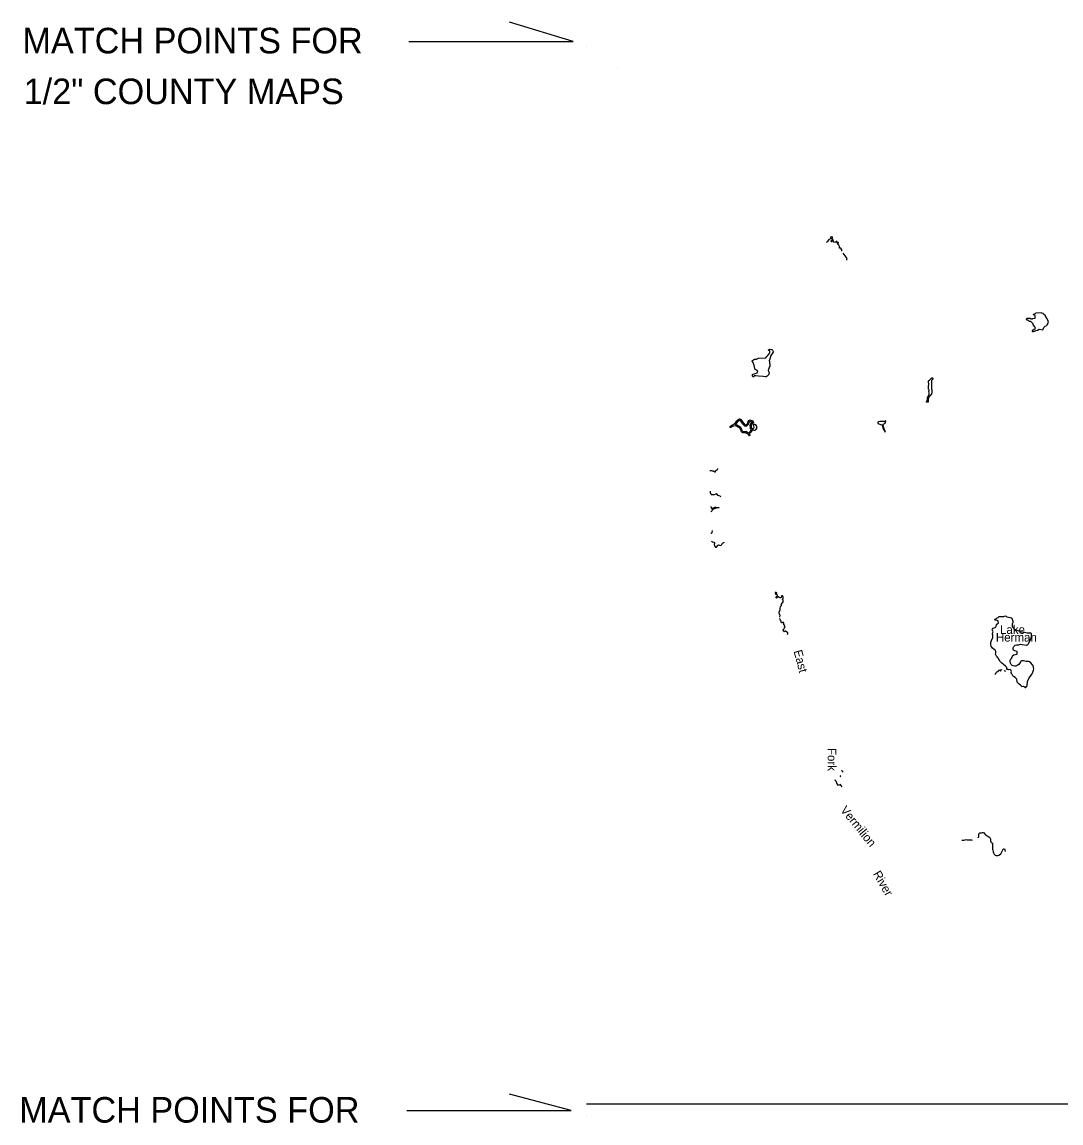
# Model space of a CAD drawing. Extents: x 2532 to 2309218, y 18983 to 16281591.
# Drawn here: x 1948810 to 2129819, y 16089753 to 16281591 of the extents above; entities that cross this region are included whole.
import ezdxf

# ---------------------------------------------------------------- set-up
doc = ezdxf.new("R2010")
doc.units = 0
for name, color, linetype in [('L26', 7, 'Continuous'), ('L3', 7, 'Continuous'), ('L4', 7, 'Continuous'), ('L5', 7, 'Continuous')]:
    doc.layers.add(name, color=color, linetype=linetype)

msp = doc.modelspace()

# ---------------------------------------------------------------- linework, layer by layer
at = {"layer": 'L26'}
for p, q in [((2047140, 16277362), (2047140, 16277362)), ((2052536, 16273619), (2052536, 16273619)), ((2047140, 16093072), (2309217, 16093072)), ((2047140, 16090861), (2047140, 16090861)), ((2047140, 16090861), (2047140, 16090861))]:
    msp.add_line(p, q, dxfattribs=at)
for points in [[(2016210, 16278175), (2044819, 16278175), (2033731, 16281591)], [(2015879, 16091932), (2044489, 16091932), (2033732, 16094759)]]:
    msp.add_lwpolyline(points, dxfattribs=at)
at = {"layer": 'L3'}
for points in [[(2091645, 16241653), (2091636, 16241869), (2091470, 16242178), (2091253, 16242169), (2091228, 16242203), (2091245, 16242503), (2091103, 16242694), (2090936, 16242836), (2090895, 16242978), (2091045, 16243061), (2091045, 16243153), (2091003, 16243178), (2090778, 16243161), (2090753, 16243194), (2090811, 16243328), (2090795, 16243369), (2090636, 16243344), (2090528, 16243211), (2090411, 16243186), (2090253, 16243253), (2090211, 16243411), (2090111, 16243494), (2090003, 16243444), (2089953, 16243344), (2089903, 16243294), (2089836, 16243303), (2089795, 16243336), (2089803, 16243461), (2089903, 16243586), (2090086, 16243628), (2090103, 16243669), (2090020, 16243728), (2089861, 16243794), (2089878, 16243886), (2090036, 16243928), (2090028, 16244053), (2089936, 16244144), (2089861, 16244169), (2089661, 16244078), (2089678, 16243878), (2089603, 16243778), (2089370, 16243678), (2089278, 16243503), (2089136, 16243353), (2089103, 16243253), (2089037, 16243203), (2088912, 16243161)], [(2092553, 16240102), (2092503, 16240161), (2092511, 16240286), (2092586, 16240386), (2091878, 16241303)], [(2123877, 16229669), (2123861, 16229727), (2123786, 16229736), (2123819, 16229877), (2123894, 16229986), (2123894, 16229994), (2124360, 16230011), (2124460, 16229994), (2124602, 16229852), (2124852, 16229877), (2124944, 16229952), (2125335, 16229977), (2125302, 16230377), (2125127, 16230486), (2125035, 16230636), (2125044, 16230686), (2125352, 16230786), (2125419, 16230886)], [(2126660, 16227911), (2126002, 16227994), (2125752, 16227844), (2125435, 16227777), (2125310, 16227752), (2124985, 16227627), (2124927, 16227619), (2124869, 16227652), (2124885, 16227861), (2124910, 16227902), (2124910, 16227952), (2125035, 16227936), (2125369, 16228244), (2125277, 16228452), (2125027, 16228769), (2124977, 16228852), (2124960, 16229027), (2124594, 16229411), (2124352, 16229386), (2124277, 16229444), (2124110, 16229636), (2123894, 16229652), (2123877, 16229669)], [(2126660, 16227911), (2126669, 16228036), (2126902, 16228436), (2127060, 16228569), (2127327, 16228711), (2127427, 16228811), (2127594, 16229094), (2127619, 16229319), (2127544, 16229661), (2127435, 16229861), (2127119, 16230344), (2127127, 16230361), (2127110, 16230377), (2126777, 16230677), (2126702, 16230802), (2126477, 16230844), (2126352, 16230927), (2125419, 16230886)], [(2076087, 16220186), (2076095, 16220194), (2076179, 16220252), (2076904, 16220444), (2076995, 16220761), (2076645, 16220977), (2076562, 16221052), (2076504, 16221211), (2076379, 16221769), (2076204, 16222252), (2076029, 16222486), (2076012, 16222536), (2076012, 16222544), (2076279, 16222786), (2076412, 16222836), (2076762, 16222869), (2077104, 16223002), (2078370, 16223086), (2078595, 16223294), (2078720, 16223502), (2079095, 16223969), (2079070, 16224252), (2078878, 16224419), (2078862, 16224477), (2078870, 16224494), (2078870, 16224494), (2079078, 16224569), (2079378, 16224527), (2079453, 16224511), (2079545, 16224402), (2079695, 16224169), (2079703, 16224052), (2079262, 16223469), (2079062, 16222686)], [(2079003, 16220444), (2079037, 16220511), (2079037, 16220527), (2078920, 16220661), (2078862, 16220952), (2079028, 16221444), (2079153, 16221644), (2079162, 16221702), (2079170, 16221911), (2079078, 16222086), (2079070, 16222419), (2079028, 16222519), (2079062, 16222686)], [(2076679, 16219961), (2076362, 16219927), (2076237, 16219719), (2076237, 16219711), (2076112, 16219819), (2076087, 16219869), (2076062, 16220094), (2076095, 16220194)], [(2079003, 16220444), (2078912, 16220286), (2078887, 16220119), (2078753, 16219994), (2078637, 16219902), (2078445, 16219786), (2078287, 16219777), (2077945, 16219836), (2077145, 16219861), (2076679, 16219961)], [(2106453, 16215344), (2106394, 16215369), (2106403, 16215419), (2106519, 16215594), (2106553, 16215702), (2106544, 16216127), (2106828, 16216727), (2106853, 16216911), (2106811, 16217244)], [(2107069, 16216511), (2106886, 16216377), (2106744, 16216186), (2106686, 16215736), (2106661, 16215369), (2106611, 16215336), (2106453, 16215344)], [(2072470, 16211336), (2072504, 16211361), (2072879, 16211561), (2073120, 16211761), (2073337, 16212127), (2073495, 16212261), (2073795, 16212436), (2073879, 16212419), (2074054, 16212327), (2074237, 16212086), (2074487, 16211677), (2074762, 16211427), (2074845, 16211394), (2074987, 16211419), (2075187, 16211627), (2075254, 16211761), (2075362, 16212152), (2075554, 16212244), (2075662, 16212252), (2076062, 16212094), (2076204, 16211911), (2076237, 16211777), (2075954, 16211527), (2075837, 16211302), (2075845, 16210986), (2075879, 16210844), (2075945, 16210752), (2076079, 16210736), (2076254, 16210761), (2076362, 16210969), (2076320, 16211202), (2076262, 16211311), (2076254, 16211452), (2076345, 16211527), (2076412, 16211544), (2076554, 16211477), (2076779, 16211144), (2076779, 16210744), (2076529, 16210452), (2076445, 16210427), (2076354, 16210419), (2076170, 16210486), (2076020, 16210452), (2075887, 16210319), (2075820, 16210152), (2075612, 16209927), (2075570, 16209827), (2075579, 16209644), (2075637, 16209502)], [(2075479, 16209477), (2075420, 16209527), (2075354, 16209694), (2075229, 16209811), (2074970, 16209977), (2074820, 16210011), (2074362, 16209986), (2074254, 16210052), (2074170, 16210177), (2074104, 16210352), (2073870, 16210794), (2073279, 16211186), (2073112, 16211236), (2072512, 16211102), (2072312, 16210944), (2072237, 16210952), (2072145, 16211019), (2072162, 16211094), (2072470, 16211336)], [(2073045, 16211427), (2073279, 16211627), (2073495, 16211994), (2073612, 16212094), (2073820, 16212219), (2073920, 16212169), (2074070, 16211969), (2074329, 16211552), (2074654, 16211252), (2074820, 16211186), (2075087, 16211236), (2075354, 16211511), (2075445, 16211686), (2075529, 16212011), (2075604, 16212044), (2075629, 16212052), (2075937, 16211927), (2076004, 16211836), (2075795, 16211652), (2075637, 16211352), (2075645, 16210961), (2075695, 16210761), (2075837, 16210561)], [(2075404, 16209927), (2075204, 16210044), (2075045, 16210161), (2074837, 16210211), (2074412, 16210186), (2074395, 16210202), (2074345, 16210269), (2074287, 16210436), (2074020, 16210936), (2073362, 16211369), (2073120, 16211444), (2073045, 16211427)], [(2075837, 16210561), (2075720, 16210427), (2075645, 16210261), (2075437, 16210036), (2075395, 16209919)], [(2099178, 16210236), (2098911, 16211069), (2098828, 16211527), (2099128, 16211661), (2099220, 16211836), (2099295, 16212077), (2099028, 16211961), (2098670, 16211994), (2098503, 16211961), (2098261, 16211977), (2098020, 16211936), (2097920, 16211844), (2097895, 16211719), (2097920, 16211644), (2098253, 16211511), (2098645, 16211361), (2098778, 16210861), (2098878, 16210611), (2099161, 16210119)], [(2099161, 16210119), (2099178, 16210236)], [(2069979, 16203785), (2069970, 16203719), (2069920, 16203535), (2069812, 16203427), (2069637, 16203344), (2069570, 16203252), (2069554, 16203169), (2069495, 16203177), (2069354, 16203302), (2069129, 16203302), (2068920, 16203394), (2068687, 16203402), (2068620, 16203452)], [(2070529, 16198844), (2070437, 16198960), (2070112, 16199102), (2069887, 16199360), (2069820, 16199394), (2069670, 16199344), (2069420, 16199219), (2069120, 16199219), (2069037, 16199185), (2068912, 16199202), (2068862, 16199252), (2068762, 16199552), (2068745, 16199852)], [(2068770, 16197135), (2068820, 16197102), (2068904, 16197035), (2068937, 16196827), (2069120, 16196835), (2069529, 16197052), (2069687, 16197069), (2070279, 16196977), (2070237, 16196919), (2069845, 16196869), (2069387, 16196769), (2069187, 16196660), (2069020, 16196527), (2068904, 16196319), (2068812, 16196244), (2068812, 16196244)], [(2069020, 16192969), (2069004, 16192644), (2068979, 16192560), (2068879, 16192485), (2068837, 16192485)], [(2068912, 16191127), (2069112, 16191019), (2069354, 16190969), (2069445, 16190902), (2069445, 16190685), (2069420, 16190619), (2069470, 16190310), (2069612, 16190102), (2069679, 16190077), (2069812, 16190102), (2070070, 16190427), (2070154, 16190469), (2070504, 16190402), (2070595, 16190444), (2070745, 16190560), (2070862, 16190785), (2071195, 16190977)], [(2080837, 16177902), (2080887, 16178210), (2080753, 16178344), (2080737, 16178777), (2080870, 16179144), (2080895, 16179377), (2080978, 16179719), (2081153, 16179894), (2081153, 16180002), (2081095, 16180102), (2081103, 16180169), (2081403, 16180569), (2081420, 16180844), (2081303, 16180960), (2081303, 16181035), (2081437, 16181160), (2081412, 16181310), (2081428, 16181369), (2081428, 16181452), (2081328, 16181594), (2081245, 16181635), (2081145, 16181585), (2081078, 16181335), (2080978, 16181235), (2080803, 16181277), (2080720, 16181394), (2080637, 16181460), (2080520, 16181460), (2080403, 16181360), (2080278, 16181194), (2080203, 16181244), (2080145, 16181394), (2080170, 16181452), (2080403, 16181602), (2080445, 16181710), (2080303, 16181819), (2080128, 16181819), (2080095, 16181869), (2080120, 16181935), (2080303, 16182085), (2080295, 16182144), (2080187, 16182210), (2080045, 16182194), (2080003, 16182135), (2079995, 16182077), (2079987, 16182069)], [(2117819, 16175660), (2117886, 16175785), (2118027, 16175952), (2118336, 16176069), (2118552, 16176269), (2118594, 16176585), (2118644, 16176669), (2118927, 16176902), (2118902, 16177169), (2118711, 16177310), (2118361, 16177344), (2118311, 16177435), (2118277, 16177469), (2118294, 16177485), (2118594, 16177694), (2118852, 16177819), (2118994, 16177927), (2119019, 16177969)], [(2122327, 16175493), (2121777, 16175760), (2121519, 16176019), (2121352, 16176285), (2121352, 16176752), (2121486, 16177019), (2121477, 16177119), (2121411, 16177327), (2121294, 16177660), (2121244, 16177710), (2120677, 16177810), (2120469, 16177902), (2120336, 16178010), (2120227, 16178044), (2119944, 16178010), (2119786, 16177969), (2119327, 16177935), (2119019, 16177969)], [(2082228, 16174835), (2082145, 16174927), (2082203, 16175035), (2082203, 16175169), (2081820, 16175469), (2081745, 16175469), (2081612, 16175352), (2081528, 16175385), (2081462, 16175477), (2081428, 16175627), (2081545, 16175802), (2081578, 16175944), (2081737, 16176077), (2081745, 16176169), (2081678, 16176260), (2081703, 16176452), (2081562, 16176544), (2081545, 16176869), (2081412, 16176994), (2081187, 16176885), (2081128, 16176927), (2081062, 16177169), (2080978, 16177385), (2080812, 16177577), (2080795, 16177610)], [(2120411, 16168777), (2120402, 16169002), (2120377, 16169118), (2120127, 16169377), (2119819, 16169643), (2119511, 16169893), (2119311, 16170102), (2119252, 16170210), (2119052, 16170452), (2119019, 16170527), (2118986, 16170560), (2118936, 16170660), (2118811, 16170785), (2118686, 16170960), (2118652, 16171018), (2118602, 16171110), (2118511, 16171210), (2118402, 16171443), (2118394, 16171452), (2118477, 16171685), (2118477, 16171902), (2118411, 16172002), (2118394, 16172085), (2118261, 16172218), (2117911, 16172477), (2117761, 16172660), (2117677, 16172827), (2117619, 16173077), (2117586, 16173335), (2117619, 16173560), (2117702, 16173835), (2117927, 16174335), (2117961, 16174493), (2117944, 16174785), (2117911, 16174877), (2117902, 16175085), (2117919, 16175218), (2117986, 16175360), (2117819, 16175660)], [(2124569, 16175077), (2124161, 16175077), (2123911, 16175102), (2123236, 16175260), (2122961, 16175285), (2122352, 16175485)], [(2124077, 16173210), (2124186, 16173302), (2124236, 16173368), (2124536, 16174010), (2124661, 16174460), (2124686, 16174668), (2124677, 16175002), (2124661, 16175068), (2124661, 16175068), (2124561, 16175077)], [(2124794, 16167993), (2124936, 16168285), (2125044, 16168668), (2125069, 16168893), (2125052, 16169143), (2124994, 16169402), (2124961, 16169452), (2124844, 16169610), (2124561, 16169910), (2124319, 16170118), (2124244, 16170143), (2124202, 16170160), (2123752, 16170185), (2123311, 16170293), (2123002, 16170260), (2122827, 16170177), (2122769, 16170135), (2122586, 16169802), (2122452, 16169652), (2122202, 16169452), (2121969, 16169352), (2121777, 16169352), (2121477, 16169402), (2121319, 16169477), (2121161, 16169635), (2121052, 16169860), (2120969, 16170160), (2120961, 16170360), (2121027, 16170502), (2121161, 16170643), (2121286, 16170860), (2121369, 16171143), (2121577, 16171310), (2121852, 16171410), (2122127, 16171452), (2122177, 16171518), (2122194, 16171543), (2122177, 16171910), (2121719, 16172018), (2121569, 16172152), (2121469, 16172318), (2121469, 16172518), (2121611, 16172768), (2121836, 16172993), (2122077, 16173068), (2122469, 16173060), (2122744, 16173160), (2123061, 16173152), (2123794, 16173002), (2123852, 16173018), (2123936, 16173077), (2124077, 16173202)], [(2118277, 16167927), (2118327, 16167952), (2118444, 16168085), (2118536, 16168260), (2118644, 16168335), (2118819, 16168393), (2118852, 16168435), (2118919, 16168593), (2118977, 16168668), (2119086, 16168668), (2119136, 16168643), (2119169, 16168577), (2119202, 16168543), (2119277, 16168552), (2119361, 16168710), (2119394, 16168743), (2119486, 16168727)], [(2119902, 16168568), (2119969, 16168543), (2120019, 16168460), (2120077, 16168560), (2120169, 16168493), (2120202, 16168510)], [(2123069, 16165785), (2123019, 16165818), (2122786, 16166068), (2122527, 16166210), (2122169, 16166577), (2122152, 16167077), (2121811, 16167393), (2121544, 16167577), (2121419, 16167677), (2121252, 16167993), (2121186, 16168068), (2121169, 16168110), (2121169, 16168260), (2121194, 16168427), (2121152, 16168610), (2120977, 16168743), (2120711, 16168718), (2120602, 16168777), (2120477, 16168793), (2120411, 16168777)], [(2123011, 16165827), (2123261, 16165843), (2123444, 16165777), (2123611, 16165643), (2123652, 16165652), (2123669, 16165660), (2123827, 16165818), (2123877, 16165893), (2123902, 16165952), (2123986, 16166668), (2124211, 16167202), (2124761, 16167960), (2124794, 16167993)], [(2091811, 16150902), (2091811, 16150977), (2091745, 16151077), (2091510, 16151141)], [(2090437, 16149610), (2090449, 16149439), (2090625, 16149252), (2090695, 16148982), (2090942, 16148618), (2091212, 16148700), (2091317, 16148770), (2091447, 16148582), (2091620, 16148327)], [(2091370, 16150068), (2091405, 16150118), (2091413, 16150184), (2091413, 16150251), (2091362, 16150302)], [(2115402, 16139460), (2115419, 16139485), (2115494, 16139635), (2115536, 16139768), (2115527, 16140118), (2115611, 16140226), (2115694, 16140293), (2115977, 16140301), (2116119, 16140376), (2116327, 16140351), (2116744, 16139901), (2116944, 16139785), (2117269, 16139626), (2117369, 16139526), (2117477, 16139351), (2117519, 16139268), (2117552, 16138901), (2117594, 16138768), (2117677, 16138643), (2117877, 16138485), (2117902, 16137351), (2117919, 16137326), (2118019, 16136985), (2118069, 16136818), (2118194, 16136593), (2118327, 16136443), (2118502, 16136376), (2118844, 16136351), (2119019, 16136401), (2119286, 16136576), (2119377, 16136676), (2119427, 16136776), (2119477, 16136901), (2119627, 16137251), (2119736, 16137451), (2119869, 16137535), (2119961, 16137543), (2120002, 16137501), (2120052, 16137376), (2120094, 16137068)], [(2112569, 16139043), (2112653, 16139043), (2112928, 16139035), (2113286, 16139126), (2113503, 16139110), (2113661, 16139076), (2114203, 16139068), (2114353, 16139018)]]:
    msp.add_lwpolyline(points, dxfattribs=at)
at = {"layer": 'L5'}
msp.add_spline([(2107069, 16216511), (2107178, 16216652), (2107269, 16216736), (2107303, 16216736), (2107311, 16216877), (2107378, 16217052), (2107361, 16217094), (2107361, 16217277), (2107336, 16217644), (2107336, 16217744), (2107311, 16218002), (2107303, 16218377), (2107319, 16218577), (2107319, 16218861), (2107303, 16219077), (2107344, 16219186), (2107369, 16219236), (2107444, 16219319), (2107536, 16219436), (2107553, 16219469), (2107519, 16219511), (2107378, 16219536), (2107303, 16219536), (2107253, 16219519), (2107153, 16219436), (2107103, 16219411), (2107069, 16219336), (2106969, 16219236), (2106878, 16219119), (2106844, 16219111), (2106828, 16219094), (2106694, 16219011), (2106694, 16218769), (2106736, 16218569), (2106753, 16218452), (2106744, 16218319), (2106694, 16218186), (2106703, 16217786), (2106711, 16217619), (2106728, 16217594), (2106811, 16217244)], degree=3, dxfattribs=at)

# ---------------------------------------------------------------- texts
at = {"layer": 'L26'}
for s, p in [('MATCH POINTS FOR', (1948885, 16276122)), ('1/2" COUNTY MAPS', (1949095, 16267281)), ('MATCH POINTS FOR', (1948321, 16089816))]:
    msp.add_text(s, height=4457.92, rotation=0.00017, dxfattribs=at).set_placement(p)
at = {"layer": 'L4'}
for s, rotation, p in [('Lake', 359.99995, (2119194, 16174977)), ('Herman', 359.99995, (2118477, 16173635)), ('East', 284.99948, (2083220, 16171968)), ('Fork', 270.00005, (2089178, 16155102)), ('Vermil', 309.99891, (2091286, 16144202)), ('lion', 309.99891, (2094595, 16140110)), ('River', 299.99906, (2097011, 16133168))]:
    msp.add_text(s, height=1500, rotation=rotation, dxfattribs=at).set_placement(p)

doc.saveas('drawing.dxf')
